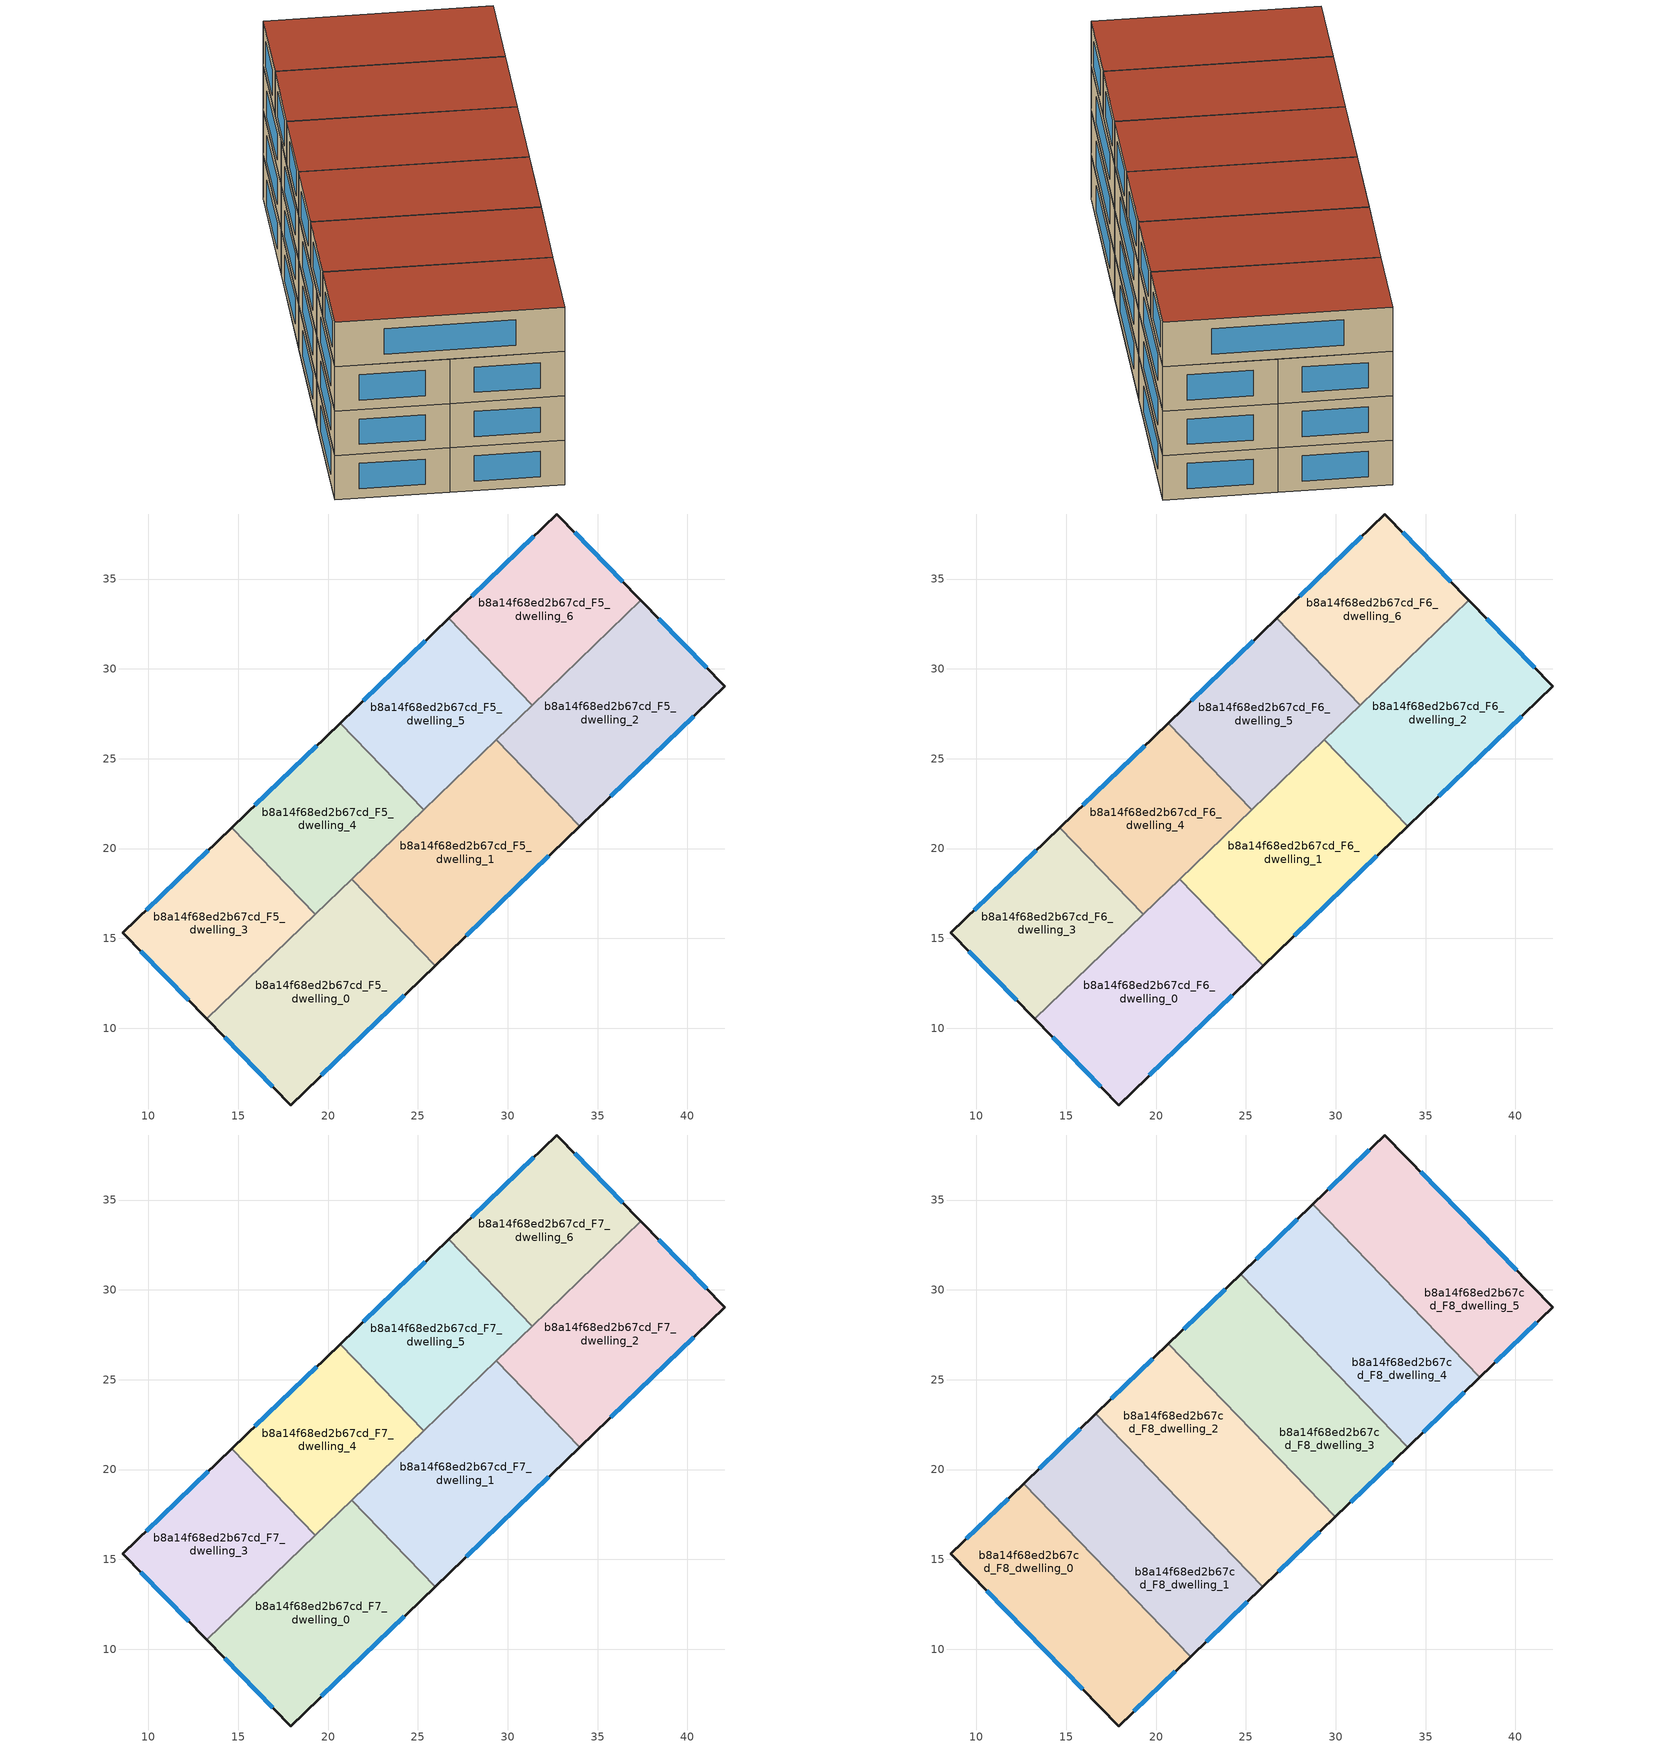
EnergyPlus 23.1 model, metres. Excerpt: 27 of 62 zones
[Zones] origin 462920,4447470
b8a14f68ed2b67cd_F5_dwelling_0
 floor to b8a14f68ed2b67cd_F4_dwelling_0 (EU_floor_Construction): 21.31,18.3 25.96,13.49 17.91,5.73 13.25,10.52 z15
 wall outside (EU_wall_Construction): 13.25,10.52 17.91,5.73 25.96,13.49 z15:18
 wall to b8a14f68ed2b67cd_F5_dwelling_1 (EU_wall_Construction): 25.96,13.49 21.31,18.3 z15:18
 wall to b8a14f68ed2b67cd_F5_dwelling_3 (EU_wall_Construction): 19.28,16.34 13.25,10.52 z15:18
 wall to b8a14f68ed2b67cd_F5_dwelling_4 (EU_wall_Construction): 21.31,18.3 19.28,16.34 z15:18
 window (EU_Window_Construction): 19.64,7.39 24.23,11.83 / 14.25,9.5 16.91,6.76 z15.64:17.36
b8a14f68ed2b67cd_F5_dwelling_1
 floor to b8a14f68ed2b67cd_F4_dwelling_1 (EU_floor_Construction): 29.36,26.07 34.01,21.26 25.96,13.49 21.31,18.3 z15
 wall outside (EU_wall_Construction): 25.96,13.49 34.01,21.26 z15:18
 wall to b8a14f68ed2b67cd_F5_dwelling_2 (EU_wall_Construction): 34.01,21.26 29.36,26.07 z15:18
 wall to b8a14f68ed2b67cd_F5_dwelling_5 (EU_wall_Construction): 29.36,26.07 25.32,22.17 z15:18
 wall to b8a14f68ed2b67cd_F5_dwelling_4 (EU_wall_Construction): 25.32,22.17 21.31,18.3 z15:18
 window (EU_Window_Construction): 27.68,15.15 32.29,19.59 z15.64:17.36
b8a14f68ed2b67cd_F5_dwelling_2
 floor to b8a14f68ed2b67cd_F4_dwelling_2 (EU_floor_Construction): 37.4,33.83 42.07,29.03 34.01,21.26 29.36,26.07 z15
 wall outside (EU_wall_Construction): 34.01,21.26 42.07,29.03 37.4,33.83 z15:18
 wall to b8a14f68ed2b67cd_F5_dwelling_6 (EU_wall_Construction): 37.4,33.83 31.35,27.99 z15:18
 wall to b8a14f68ed2b67cd_F5_dwelling_5 (EU_wall_Construction): 31.35,27.99 29.36,26.07 z15:18
 window (EU_Window_Construction): 41.07,30.06 38.4,32.8 / 35.74,22.92 40.34,27.37 z15.64:17.36
b8a14f68ed2b67cd_F5_dwelling_3
 floor to b8a14f68ed2b67cd_F4_dwelling_3 (EU_floor_Construction): 14.63,21.16 19.28,16.34 13.25,10.52 8.59,15.32 z15
 wall outside (EU_wall_Construction): 14.63,21.16 8.59,15.32 13.25,10.52 z15:18
 wall to b8a14f68ed2b67cd_F5_dwelling_4 (EU_wall_Construction): 19.28,16.34 14.63,21.16 z15:18
 window (EU_Window_Construction): 9.58,14.29 12.25,11.55 / 13.34,19.91 9.88,16.57 z15.64:17.36
b8a14f68ed2b67cd_F5_dwelling_4
 floor to b8a14f68ed2b67cd_F4_dwelling_4 (EU_floor_Construction): 20.67,26.98 25.32,22.17 19.28,16.34 14.63,21.16 z15
 wall outside (EU_wall_Construction): 20.67,26.98 14.63,21.16 z15:18
 wall to b8a14f68ed2b67cd_F5_dwelling_5 (EU_wall_Construction): 25.32,22.17 20.67,26.98 z15:18
 window (EU_Window_Construction): 19.38,25.73 15.93,22.4 z15.64:17.36
b8a14f68ed2b67cd_F5_dwelling_5
 floor to b8a14f68ed2b67cd_F4_dwelling_5 (EU_floor_Construction): 26.71,32.81 31.35,27.99 25.32,22.17 20.67,26.98 z15
 wall outside (EU_wall_Construction): 26.71,32.81 20.67,26.98 z15:18
 wall to b8a14f68ed2b67cd_F5_dwelling_6 (EU_wall_Construction): 31.35,27.99 26.71,32.81 z15:18
 window (EU_Window_Construction): 25.41,31.56 21.96,28.23 z15.64:17.36
b8a14f68ed2b67cd_F5_dwelling_6
 floor to b8a14f68ed2b67cd_F4_dwelling_6 (EU_floor_Construction): 32.73,38.62 37.4,33.83 31.35,27.99 26.71,32.81 z15
 wall outside (EU_wall_Construction): 37.4,33.83 32.73,38.62 26.71,32.81 z15:18
 window (EU_Window_Construction): 36.4,34.85 33.73,37.59 / 31.44,37.38 28,34.05 z15.64:17.36
b8a14f68ed2b67cd_F6_dwelling_0
 floor to b8a14f68ed2b67cd_F5_dwelling_0 (EU_floor_Construction): 21.31,18.3 25.96,13.49 17.91,5.73 13.25,10.52 z18
 wall outside (EU_wall_Construction): 13.25,10.52 17.91,5.73 25.96,13.49 z18:21
 wall to b8a14f68ed2b67cd_F6_dwelling_1 (EU_wall_Construction): 25.96,13.49 21.31,18.3 z18:21
 wall to b8a14f68ed2b67cd_F6_dwelling_3 (EU_wall_Construction): 19.28,16.34 13.25,10.52 z18:21
 wall to b8a14f68ed2b67cd_F6_dwelling_4 (EU_wall_Construction): 21.31,18.3 19.28,16.34 z18:21
 window (EU_Window_Construction): 19.64,7.39 24.23,11.83 / 14.25,9.5 16.91,6.76 z18.64:20.36
b8a14f68ed2b67cd_F6_dwelling_1
 floor to b8a14f68ed2b67cd_F5_dwelling_1 (EU_floor_Construction): 29.36,26.07 34.01,21.26 25.96,13.49 21.31,18.3 z18
 wall outside (EU_wall_Construction): 25.96,13.49 34.01,21.26 z18:21
 wall to b8a14f68ed2b67cd_F6_dwelling_2 (EU_wall_Construction): 34.01,21.26 29.36,26.07 z18:21
 wall to b8a14f68ed2b67cd_F6_dwelling_5 (EU_wall_Construction): 29.36,26.07 25.32,22.17 z18:21
 wall to b8a14f68ed2b67cd_F6_dwelling_4 (EU_wall_Construction): 25.32,22.17 21.31,18.3 z18:21
 window (EU_Window_Construction): 27.68,15.15 32.29,19.59 z18.64:20.36
b8a14f68ed2b67cd_F6_dwelling_2
 floor to b8a14f68ed2b67cd_F5_dwelling_2 (EU_floor_Construction): 37.4,33.83 42.07,29.03 34.01,21.26 29.36,26.07 z18
 wall outside (EU_wall_Construction): 34.01,21.26 42.07,29.03 37.4,33.83 z18:21
 wall to b8a14f68ed2b67cd_F6_dwelling_6 (EU_wall_Construction): 37.4,33.83 31.35,27.99 z18:21
 wall to b8a14f68ed2b67cd_F6_dwelling_5 (EU_wall_Construction): 31.35,27.99 29.36,26.07 z18:21
 window (EU_Window_Construction): 41.07,30.06 38.4,32.8 / 35.74,22.92 40.34,27.37 z18.64:20.36
b8a14f68ed2b67cd_F6_dwelling_3
 floor to b8a14f68ed2b67cd_F5_dwelling_3 (EU_floor_Construction): 14.63,21.16 19.28,16.34 13.25,10.52 8.59,15.32 z18
 wall outside (EU_wall_Construction): 14.63,21.16 8.59,15.32 13.25,10.52 z18:21
 wall to b8a14f68ed2b67cd_F6_dwelling_4 (EU_wall_Construction): 19.28,16.34 14.63,21.16 z18:21
 window (EU_Window_Construction): 9.58,14.29 12.25,11.55 / 13.34,19.91 9.88,16.57 z18.64:20.36
b8a14f68ed2b67cd_F6_dwelling_4
 floor to b8a14f68ed2b67cd_F5_dwelling_4 (EU_floor_Construction): 20.67,26.98 25.32,22.17 19.28,16.34 14.63,21.16 z18
 wall outside (EU_wall_Construction): 20.67,26.98 14.63,21.16 z18:21
 wall to b8a14f68ed2b67cd_F6_dwelling_5 (EU_wall_Construction): 25.32,22.17 20.67,26.98 z18:21
 window (EU_Window_Construction): 19.38,25.73 15.93,22.4 z18.64:20.36
b8a14f68ed2b67cd_F6_dwelling_5
 floor to b8a14f68ed2b67cd_F5_dwelling_5 (EU_floor_Construction): 26.71,32.81 31.35,27.99 25.32,22.17 20.67,26.98 z18
 wall outside (EU_wall_Construction): 26.71,32.81 20.67,26.98 z18:21
 wall to b8a14f68ed2b67cd_F6_dwelling_6 (EU_wall_Construction): 31.35,27.99 26.71,32.81 z18:21
 window (EU_Window_Construction): 25.41,31.56 21.96,28.23 z18.64:20.36
b8a14f68ed2b67cd_F6_dwelling_6
 floor to b8a14f68ed2b67cd_F5_dwelling_6 (EU_floor_Construction): 32.73,38.62 37.4,33.83 31.35,27.99 26.71,32.81 z18
 wall outside (EU_wall_Construction): 37.4,33.83 32.73,38.62 26.71,32.81 z18:21
 window (EU_Window_Construction): 36.4,34.85 33.73,37.59 / 31.44,37.38 28,34.05 z18.64:20.36
b8a14f68ed2b67cd_F7_dwelling_0
 floor to b8a14f68ed2b67cd_F6_dwelling_0 (EU_floor_Construction): 21.31,18.3 25.96,13.49 17.91,5.73 13.25,10.52 z21
 wall outside (EU_wall_Construction): 13.25,10.52 17.91,5.73 25.96,13.49 z21:24
 wall to b8a14f68ed2b67cd_F7_dwelling_1 (EU_wall_Construction): 25.96,13.49 21.31,18.3 z21:24
 wall to b8a14f68ed2b67cd_F7_dwelling_3 (EU_wall_Construction): 19.28,16.34 13.25,10.52 z21:24
 wall to b8a14f68ed2b67cd_F7_dwelling_4 (EU_wall_Construction): 21.31,18.3 19.28,16.34 z21:24
 window (EU_Window_Construction): 19.64,7.39 24.23,11.83 / 14.25,9.5 16.91,6.76 z21.64:23.36
b8a14f68ed2b67cd_F7_dwelling_1
 floor to b8a14f68ed2b67cd_F6_dwelling_1 (EU_floor_Construction): 29.36,26.07 34.01,21.26 25.96,13.49 21.31,18.3 z21
 wall outside (EU_wall_Construction): 25.96,13.49 34.01,21.26 z21:24
 wall to b8a14f68ed2b67cd_F7_dwelling_2 (EU_wall_Construction): 34.01,21.26 29.36,26.07 z21:24
 wall to b8a14f68ed2b67cd_F7_dwelling_5 (EU_wall_Construction): 29.36,26.07 25.32,22.17 z21:24
 wall to b8a14f68ed2b67cd_F7_dwelling_4 (EU_wall_Construction): 25.32,22.17 21.31,18.3 z21:24
 window (EU_Window_Construction): 27.68,15.15 32.29,19.59 z21.64:23.36
b8a14f68ed2b67cd_F7_dwelling_2
 floor to b8a14f68ed2b67cd_F6_dwelling_2 (EU_floor_Construction): 37.4,33.83 42.07,29.03 34.01,21.26 29.36,26.07 z21
 wall outside (EU_wall_Construction): 34.01,21.26 42.07,29.03 37.4,33.83 z21:24
 wall to b8a14f68ed2b67cd_F7_dwelling_6 (EU_wall_Construction): 37.4,33.83 31.35,27.99 z21:24
 wall to b8a14f68ed2b67cd_F7_dwelling_5 (EU_wall_Construction): 31.35,27.99 29.36,26.07 z21:24
 window (EU_Window_Construction): 41.07,30.06 38.4,32.8 / 35.74,22.92 40.34,27.37 z21.64:23.36
b8a14f68ed2b67cd_F7_dwelling_3
 floor to b8a14f68ed2b67cd_F6_dwelling_3 (EU_floor_Construction): 14.63,21.16 19.28,16.34 13.25,10.52 8.59,15.32 z21
 wall outside (EU_wall_Construction): 14.63,21.16 8.59,15.32 13.25,10.52 z21:24
 wall to b8a14f68ed2b67cd_F7_dwelling_4 (EU_wall_Construction): 19.28,16.34 14.63,21.16 z21:24
 window (EU_Window_Construction): 9.58,14.29 12.25,11.55 / 13.34,19.91 9.88,16.57 z21.64:23.36
b8a14f68ed2b67cd_F7_dwelling_4
 floor to b8a14f68ed2b67cd_F6_dwelling_4 (EU_floor_Construction): 20.67,26.98 25.32,22.17 19.28,16.34 14.63,21.16 z21
 wall outside (EU_wall_Construction): 20.67,26.98 14.63,21.16 z21:24
 wall to b8a14f68ed2b67cd_F7_dwelling_5 (EU_wall_Construction): 25.32,22.17 20.67,26.98 z21:24
 window (EU_Window_Construction): 19.38,25.73 15.93,22.4 z21.64:23.36
b8a14f68ed2b67cd_F7_dwelling_5
 floor to b8a14f68ed2b67cd_F6_dwelling_5 (EU_floor_Construction): 26.71,32.81 31.35,27.99 25.32,22.17 20.67,26.98 z21
 wall outside (EU_wall_Construction): 26.71,32.81 20.67,26.98 z21:24
 wall to b8a14f68ed2b67cd_F7_dwelling_6 (EU_wall_Construction): 31.35,27.99 26.71,32.81 z21:24
 window (EU_Window_Construction): 25.41,31.56 21.96,28.23 z21.64:23.36
b8a14f68ed2b67cd_F7_dwelling_6
 floor to b8a14f68ed2b67cd_F6_dwelling_6 (EU_floor_Construction): 32.73,38.62 37.4,33.83 31.35,27.99 26.71,32.81 z21
 wall outside (EU_wall_Construction): 37.4,33.83 32.73,38.62 26.71,32.81 z21:24
 window (EU_Window_Construction): 36.4,34.85 33.73,37.59 / 31.44,37.38 28,34.05 z21.64:23.36
b8a14f68ed2b67cd_F8_dwelling_0
 floor to b8a14f68ed2b67cd_F7_dwelling_3 (EU_floor_Construction): 12.63,19.22 17.28,14.41 13.25,10.52 8.59,15.32 z24
 floor to b8a14f68ed2b67cd_F7_dwelling_0 (EU_floor_Construction): 17.28,14.41 21.92,9.6 17.91,5.73 13.25,10.52 z24
 wall outside (EU_wall_Construction): 12.63,19.22 8.59,15.32 17.91,5.73 21.92,9.59 z24:27
 wall to b8a14f68ed2b67cd_F8_dwelling_1 (EU_wall_Construction): 21.92,9.59 12.63,19.22 z24:27
 window (EU_Window_Construction): 18.77,6.56 21.06,8.77 / 10.58,13.27 15.91,7.78 / 11.76,18.39 9.45,16.16 z24.64:26.36
 roof outside (EU_roof_Construction): 21.92,9.59 12.63,19.22 8.59,15.32 17.91,5.73 z27
b8a14f68ed2b67cd_F8_dwelling_1
 floor to b8a14f68ed2b67cd_F7_dwelling_0 (EU_floor_Construction): 21.3,18.29 25.95,13.48 21.92,9.6 17.28,14.41 z24
 floor to b8a14f68ed2b67cd_F7_dwelling_3 (EU_floor_Construction): 14.63,21.15 19.28,16.34 17.28,14.41 12.63,19.22 z24
 floor to b8a14f68ed2b67cd_F7_dwelling_4 (EU_floor_Construction): 16.66,23.11 21.3,18.29 19.28,16.34 14.63,21.15 z24
 wall outside (EU_wall_Construction): 21.92,9.59 25.95,13.48 / 16.66,23.11 12.63,19.22 z24:27
 wall to b8a14f68ed2b67cd_F8_dwelling_2 (EU_wall_Construction): 25.95,13.48 16.66,23.11 z24:27
 window (EU_Window_Construction): 22.78,10.43 25.08,12.65 / 15.79,22.28 13.49,20.05 z24.64:26.36
 roof outside (EU_roof_Construction): 25.95,13.48 16.66,23.11 12.63,19.22 21.92,9.59 z27
b8a14f68ed2b67cd_F8_dwelling_2
 floor to b8a14f68ed2b67cd_F7_dwelling_4 (EU_floor_Construction): 20.67,26.98 25.32,22.17 21.3,18.29 16.66,23.11 z24
 floor to b8a14f68ed2b67cd_F7_dwelling_0 (EU_floor_Construction): 21.31,18.3 25.96,13.49 25.95,13.48 21.3,18.29 z24
 floor to b8a14f68ed2b67cd_F7_dwelling_5 (EU_floor_Construction): 20.68,26.99 25.33,22.18 25.32,22.17 20.67,26.98 z24
 floor to b8a14f68ed2b67cd_F7_dwelling_1 (EU_floor_Construction): 25.33,22.18 29.97,17.36 25.96,13.49 21.31,18.3 z24
 wall outside (EU_wall_Construction): 25.95,13.48 29.97,17.36 / 20.68,26.99 16.66,23.11 z24:27
 wall to b8a14f68ed2b67cd_F8_dwelling_3 (EU_wall_Construction): 29.97,17.36 20.68,26.99 z24:27
 window (EU_Window_Construction): 26.81,14.31 29.11,16.53 / 19.82,26.16 17.52,23.94 z24.64:26.36
 roof outside (EU_roof_Construction): 29.97,17.36 20.68,26.99 16.66,23.11 25.95,13.48 z27
b8a14f68ed2b67cd_F8_dwelling_3
 floor to b8a14f68ed2b67cd_F7_dwelling_1 (EU_floor_Construction): 29.35,26.06 34,21.25 29.97,17.36 25.33,22.18 z24
 floor to b8a14f68ed2b67cd_F7_dwelling_5 (EU_floor_Construction): 24.71,30.88 29.35,26.06 25.33,22.18 20.68,26.99 z24
 wall outside (EU_wall_Construction): 29.97,17.36 34,21.25 / 24.71,30.88 20.68,26.99 z24:27
 wall to b8a14f68ed2b67cd_F8_dwelling_4 (EU_wall_Construction): 34,21.25 24.71,30.88 z24:27
 window (EU_Window_Construction): 30.83,18.19 33.14,20.41 / 23.84,30.04 21.54,27.82 z24.64:26.36
 roof outside (EU_roof_Construction): 34,21.25 24.71,30.88 20.68,26.99 29.97,17.36 z27
b8a14f68ed2b67cd_F8_dwelling_4
 floor to b8a14f68ed2b67cd_F7_dwelling_6 (EU_floor_Construction): 28.73,34.76 33.38,29.94 31.35,27.99 26.71,32.81 z24
 floor to b8a14f68ed2b67cd_F7_dwelling_1 (EU_floor_Construction): 29.36,26.07 34.01,21.26 34,21.25 29.35,26.06 z24
 floor to b8a14f68ed2b67cd_F7_dwelling_2 (EU_floor_Construction): 33.38,29.94 38.02,25.13 34.01,21.26 29.36,26.07 z24
 floor to b8a14f68ed2b67cd_F7_dwelling_5 (EU_floor_Construction): 26.71,32.81 31.35,27.99 29.35,26.06 24.71,30.88 z24
 wall outside (EU_wall_Construction): 34,21.25 38.02,25.13 / 28.73,34.76 24.71,30.88 z24:27
 wall to b8a14f68ed2b67cd_F8_dwelling_5 (EU_wall_Construction): 38.02,25.13 28.73,34.76 z24:27
 window (EU_Window_Construction): 34.86,22.08 37.16,24.3 / 27.87,33.93 25.57,31.71 z24.64:26.36
 roof outside (EU_roof_Construction): 38.02,25.13 28.73,34.76 24.71,30.88 34,21.25 z27
b8a14f68ed2b67cd_F8_dwelling_5
 floor to b8a14f68ed2b67cd_F7_dwelling_2 (EU_floor_Construction): 37.4,33.83 42.07,29.03 38.02,25.13 33.38,29.94 z24
 floor to b8a14f68ed2b67cd_F7_dwelling_6 (EU_floor_Construction): 32.73,38.62 37.4,33.83 33.38,29.94 28.73,34.76 z24
 wall outside (EU_wall_Construction): 38.02,25.13 42.07,29.03 32.73,38.62 28.73,34.76 z24:27
 window (EU_Window_Construction): 31.88,37.79 29.59,35.59 / 40.07,31.09 34.73,36.57 / 38.89,25.96 41.2,28.2 z24.64:26.36
 roof outside (EU_roof_Construction): 42.07,29.03 32.73,38.62 28.73,34.76 38.02,25.13 z27
[Building]
EU S2 Campaign: North Axis=0; Terrain=City; Solar Distribution=FullExterior
[Site:Location]
Yerevan-Zvartnots.Intl.AP: Latitude=40.15; Longitude=44.383; Time Zone=4; Elevation=854
[SizingPeriod:WeatherFileDays]
AnnualSizingPeriod: Begin Month=1; Begin Day of Month=1; End Month=12; End Day of Month=31; Day of Week for Start Day=Monday; Use Weather File Daylight Saving Period=No; Use Weather File Rain and Snow Indicators=No
[MATERIAL]
EU_InternalMass_Material: Roughness=MediumRough; Thickness=0.1; Conductivity=1; Density=1800; Specific Heat=900; Thermal Absorptance=0.9; Solar Absorptance=0.7; Visible Absorptance=0.7
[MATERIAL:NOMASS] Roughness=MediumRough; Thermal Absorptance=0.9; Solar Absorptance=0.7; Visible Absorptance=0.7
Name | Thermal Resistance
EU_wall_NoMass | 1.05043
EU_roof_NoMass | 1.45357
EU_floor_NoMass | 0.478065
[WINDOWMATERIAL:SIMPLEGLAZINGSYSTEM]
EU_Window_SimpleGlazing: UFactor=2.5566; Solar Heat Gain Coefficient=0.75; Visible Transmittance=0.75
[CONSTRUCTION]
EU_wall_Construction: EU_wall_NoMass
EU_roof_Construction: EU_roof_NoMass
EU_floor_Construction: EU_floor_NoMass
EU_Window_Construction: EU_Window_SimpleGlazing
EU_InternalMass_Construction: EU_InternalMass_Material
[ZONE] Type=1; Multiplier=1; Ceiling Height=autocalculate; Floor Area=autocalculate; Part of Total Floor Area=Yes
Name | Volume
b8a14f68ed2b67cd_F5_dwelling_0; b8a14f68ed2b67cd_F6_dwelling_0; b8a14f68ed2b67cd_F7_dwelling_0 | 224.536
b8a14f68ed2b67cd_F8_dwelling_0; b8a14f68ed2b67cd_F5_dwelling_2; b8a14f68ed2b67cd_F6_dwelling_2; b8a14f68ed2b67cd_F7_dwelling_2 | 224.554
b8a14f68ed2b67cd_F5_dwelling_1; b8a14f68ed2b67cd_F6_dwelling_1; b8a14f68ed2b67cd_F7_dwelling_1 | 224.544
b8a14f68ed2b67cd_F8_dwelling_1 | 224.526
b8a14f68ed2b67cd_F8_dwelling_2 | 224.558
b8a14f68ed2b67cd_F5_dwelling_3; b8a14f68ed2b67cd_F6_dwelling_3; b8a14f68ed2b67cd_F7_dwelling_3 | 168.417
b8a14f68ed2b67cd_F8_dwelling_3 | 224.533
b8a14f68ed2b67cd_F5_dwelling_4; b8a14f68ed2b67cd_F6_dwelling_4; b8a14f68ed2b67cd_F7_dwelling_4 | 168.423
b8a14f68ed2b67cd_F8_dwelling_4 | 224.565
b8a14f68ed2b67cd_F5_dwelling_5; b8a14f68ed2b67cd_F6_dwelling_5; b8a14f68ed2b67cd_F7_dwelling_5 | 168.41
b8a14f68ed2b67cd_F8_dwelling_5 | 224.543
b8a14f68ed2b67cd_F5_dwelling_6; b8a14f68ed2b67cd_F6_dwelling_6; b8a14f68ed2b67cd_F7_dwelling_6 | 168.416
[INTERNALMASS] Construction=EU_InternalMass_Construction
Name | Zone or ZoneList | Surface Area
b8a14f68ed2b67cd_F5_dwelling_0_EU_InternalMass | b8a14f68ed2b67cd_F5_dwelling_0 | 74.8452
b8a14f68ed2b67cd_F5_dwelling_1_EU_InternalMass | b8a14f68ed2b67cd_F5_dwelling_1 | 74.8479
b8a14f68ed2b67cd_F5_dwelling_2_EU_InternalMass | b8a14f68ed2b67cd_F5_dwelling_2 | 74.8512
b8a14f68ed2b67cd_F5_dwelling_3_EU_InternalMass | b8a14f68ed2b67cd_F5_dwelling_3 | 56.1392
b8a14f68ed2b67cd_F5_dwelling_4_EU_InternalMass | b8a14f68ed2b67cd_F5_dwelling_4 | 56.1411
b8a14f68ed2b67cd_F5_dwelling_5_EU_InternalMass | b8a14f68ed2b67cd_F5_dwelling_5 | 56.1364
b8a14f68ed2b67cd_F5_dwelling_6_EU_InternalMass | b8a14f68ed2b67cd_F5_dwelling_6 | 56.139
b8a14f68ed2b67cd_F6_dwelling_0_EU_InternalMass | b8a14f68ed2b67cd_F6_dwelling_0 | 74.8452
b8a14f68ed2b67cd_F6_dwelling_1_EU_InternalMass | b8a14f68ed2b67cd_F6_dwelling_1 | 74.8479
b8a14f68ed2b67cd_F6_dwelling_2_EU_InternalMass | b8a14f68ed2b67cd_F6_dwelling_2 | 74.8512
b8a14f68ed2b67cd_F6_dwelling_3_EU_InternalMass | b8a14f68ed2b67cd_F6_dwelling_3 | 56.1392
b8a14f68ed2b67cd_F6_dwelling_4_EU_InternalMass | b8a14f68ed2b67cd_F6_dwelling_4 | 56.1411
b8a14f68ed2b67cd_F6_dwelling_5_EU_InternalMass | b8a14f68ed2b67cd_F6_dwelling_5 | 56.1364
b8a14f68ed2b67cd_F6_dwelling_6_EU_InternalMass | b8a14f68ed2b67cd_F6_dwelling_6 | 56.139
b8a14f68ed2b67cd_F7_dwelling_0_EU_InternalMass | b8a14f68ed2b67cd_F7_dwelling_0 | 74.8452
b8a14f68ed2b67cd_F7_dwelling_1_EU_InternalMass | b8a14f68ed2b67cd_F7_dwelling_1 | 74.8479
b8a14f68ed2b67cd_F7_dwelling_2_EU_InternalMass | b8a14f68ed2b67cd_F7_dwelling_2 | 74.8512
b8a14f68ed2b67cd_F7_dwelling_3_EU_InternalMass | b8a14f68ed2b67cd_F7_dwelling_3 | 56.1392
b8a14f68ed2b67cd_F7_dwelling_4_EU_InternalMass | b8a14f68ed2b67cd_F7_dwelling_4 | 56.1411
b8a14f68ed2b67cd_F7_dwelling_5_EU_InternalMass | b8a14f68ed2b67cd_F7_dwelling_5 | 56.1364
b8a14f68ed2b67cd_F7_dwelling_6_EU_InternalMass | b8a14f68ed2b67cd_F7_dwelling_6 | 56.139
b8a14f68ed2b67cd_F8_dwelling_0_EU_InternalMass | b8a14f68ed2b67cd_F8_dwelling_0 | 74.8515
b8a14f68ed2b67cd_F8_dwelling_1_EU_InternalMass | b8a14f68ed2b67cd_F8_dwelling_1 | 74.8418
b8a14f68ed2b67cd_F8_dwelling_2_EU_InternalMass | b8a14f68ed2b67cd_F8_dwelling_2 | 74.8526
b8a14f68ed2b67cd_F8_dwelling_3_EU_InternalMass | b8a14f68ed2b67cd_F8_dwelling_3 | 74.8445
b8a14f68ed2b67cd_F8_dwelling_4_EU_InternalMass | b8a14f68ed2b67cd_F8_dwelling_4 | 74.855
b8a14f68ed2b67cd_F8_dwelling_5_EU_InternalMass | b8a14f68ed2b67cd_F8_dwelling_5 | 74.8477
[OTHEREQUIPMENT] Fuel Type=Electricity; Design Level Calculation Method=Watts/Area; Power per Zone Floor Area=1; Fraction Latent=0; Fraction Radiant=0; Fraction Lost=0; Carbon Dioxide Generation Rate=0; EndUse Subcategory=EU_Step8_InternalGains
Name | Zone or ZoneList or Space or SpaceList | Schedule
EU_Step8_InternalGain_b8a14f68ed2b67cd_F5_dwelling_0_f000 | b8a14f68ed2b67cd_F5_dwelling_0 | EU_Step8_GainSchedule_b8a14f68ed2b67cd_F5_dwelling_0_f000
EU_Step8_InternalGain_b8a14f68ed2b67cd_F5_dwelling_1_f000 | b8a14f68ed2b67cd_F5_dwelling_1 | EU_Step8_GainSchedule_b8a14f68ed2b67cd_F5_dwelling_1_f000
EU_Step8_InternalGain_b8a14f68ed2b67cd_F5_dwelling_2_f000 | b8a14f68ed2b67cd_F5_dwelling_2 | EU_Step8_GainSchedule_b8a14f68ed2b67cd_F5_dwelling_2_f000
EU_Step8_InternalGain_b8a14f68ed2b67cd_F5_dwelling_3_f000 | b8a14f68ed2b67cd_F5_dwelling_3 | EU_Step8_GainSchedule_b8a14f68ed2b67cd_F5_dwelling_3_f000
EU_Step8_InternalGain_b8a14f68ed2b67cd_F5_dwelling_4_f000 | b8a14f68ed2b67cd_F5_dwelling_4 | EU_Step8_GainSchedule_b8a14f68ed2b67cd_F5_dwelling_4_f000
EU_Step8_InternalGain_b8a14f68ed2b67cd_F5_dwelling_5_f000 | b8a14f68ed2b67cd_F5_dwelling_5 | EU_Step8_GainSchedule_b8a14f68ed2b67cd_F5_dwelling_5_f000
EU_Step8_InternalGain_b8a14f68ed2b67cd_F5_dwelling_6_f000 | b8a14f68ed2b67cd_F5_dwelling_6 | EU_Step8_GainSchedule_b8a14f68ed2b67cd_F5_dwelling_6_f000
EU_Step8_InternalGain_b8a14f68ed2b67cd_F6_dwelling_0_f000 | b8a14f68ed2b67cd_F6_dwelling_0 | EU_Step8_GainSchedule_b8a14f68ed2b67cd_F6_dwelling_0_f000
EU_Step8_InternalGain_b8a14f68ed2b67cd_F6_dwelling_1_f000 | b8a14f68ed2b67cd_F6_dwelling_1 | EU_Step8_GainSchedule_b8a14f68ed2b67cd_F6_dwelling_1_f000
EU_Step8_InternalGain_b8a14f68ed2b67cd_F6_dwelling_2_f000 | b8a14f68ed2b67cd_F6_dwelling_2 | EU_Step8_GainSchedule_b8a14f68ed2b67cd_F6_dwelling_2_f000
EU_Step8_InternalGain_b8a14f68ed2b67cd_F6_dwelling_3_f000 | b8a14f68ed2b67cd_F6_dwelling_3 | EU_Step8_GainSchedule_b8a14f68ed2b67cd_F6_dwelling_3_f000
EU_Step8_InternalGain_b8a14f68ed2b67cd_F6_dwelling_4_f000 | b8a14f68ed2b67cd_F6_dwelling_4 | EU_Step8_GainSchedule_b8a14f68ed2b67cd_F6_dwelling_4_f000
EU_Step8_InternalGain_b8a14f68ed2b67cd_F6_dwelling_5_f000 | b8a14f68ed2b67cd_F6_dwelling_5 | EU_Step8_GainSchedule_b8a14f68ed2b67cd_F6_dwelling_5_f000
EU_Step8_InternalGain_b8a14f68ed2b67cd_F6_dwelling_6_f000 | b8a14f68ed2b67cd_F6_dwelling_6 | EU_Step8_GainSchedule_b8a14f68ed2b67cd_F6_dwelling_6_f000
EU_Step8_InternalGain_b8a14f68ed2b67cd_F7_dwelling_0_f000 | b8a14f68ed2b67cd_F7_dwelling_0 | EU_Step8_GainSchedule_b8a14f68ed2b67cd_F7_dwelling_0_f000
EU_Step8_InternalGain_b8a14f68ed2b67cd_F7_dwelling_1_f000 | b8a14f68ed2b67cd_F7_dwelling_1 | EU_Step8_GainSchedule_b8a14f68ed2b67cd_F7_dwelling_1_f000
EU_Step8_InternalGain_b8a14f68ed2b67cd_F7_dwelling_2_f000 | b8a14f68ed2b67cd_F7_dwelling_2 | EU_Step8_GainSchedule_b8a14f68ed2b67cd_F7_dwelling_2_f000
EU_Step8_InternalGain_b8a14f68ed2b67cd_F7_dwelling_3_f000 | b8a14f68ed2b67cd_F7_dwelling_3 | EU_Step8_GainSchedule_b8a14f68ed2b67cd_F7_dwelling_3_f000
EU_Step8_InternalGain_b8a14f68ed2b67cd_F7_dwelling_4_f000 | b8a14f68ed2b67cd_F7_dwelling_4 | EU_Step8_GainSchedule_b8a14f68ed2b67cd_F7_dwelling_4_f000
EU_Step8_InternalGain_b8a14f68ed2b67cd_F7_dwelling_5_f000 | b8a14f68ed2b67cd_F7_dwelling_5 | EU_Step8_GainSchedule_b8a14f68ed2b67cd_F7_dwelling_5_f000
EU_Step8_InternalGain_b8a14f68ed2b67cd_F7_dwelling_6_f000 | b8a14f68ed2b67cd_F7_dwelling_6 | EU_Step8_GainSchedule_b8a14f68ed2b67cd_F7_dwelling_6_f000
EU_Step8_InternalGain_b8a14f68ed2b67cd_F8_dwelling_0_f000 | b8a14f68ed2b67cd_F8_dwelling_0 | EU_Step8_GainSchedule_b8a14f68ed2b67cd_F8_dwelling_0_f000
EU_Step8_InternalGain_b8a14f68ed2b67cd_F8_dwelling_1_f000 | b8a14f68ed2b67cd_F8_dwelling_1 | EU_Step8_GainSchedule_b8a14f68ed2b67cd_F8_dwelling_1_f000
EU_Step8_InternalGain_b8a14f68ed2b67cd_F8_dwelling_2_f000 | b8a14f68ed2b67cd_F8_dwelling_2 | EU_Step8_GainSchedule_b8a14f68ed2b67cd_F8_dwelling_2_f000
EU_Step8_InternalGain_b8a14f68ed2b67cd_F8_dwelling_3_f000 | b8a14f68ed2b67cd_F8_dwelling_3 | EU_Step8_GainSchedule_b8a14f68ed2b67cd_F8_dwelling_3_f000
EU_Step8_InternalGain_b8a14f68ed2b67cd_F8_dwelling_4_f000 | b8a14f68ed2b67cd_F8_dwelling_4 | EU_Step8_GainSchedule_b8a14f68ed2b67cd_F8_dwelling_4_f000
EU_Step8_InternalGain_b8a14f68ed2b67cd_F8_dwelling_5_f000 | b8a14f68ed2b67cd_F8_dwelling_5 | EU_Step8_GainSchedule_b8a14f68ed2b67cd_F8_dwelling_5_f000
[ZONEVENTILATION:DESIGNFLOWRATE] Schedule=EU_AlwaysOn; Design Flow Rate Calculation Method=AirChanges/Hour; Air Changes per Hour=0.557805; Ventilation Type=Natural; Fan Pressure Rise=0; Fan Total Efficiency=1; Constant Term Coefficient=1; Temperature Term Coefficient=0; Velocity Term Coefficient=0; Velocity Squared Term Coefficient=0; Minimum Indoor Temperature=-100; Maximum Indoor Temperature=100; Delta Temperature=-100; Minimum Outdoor Temperature=-100; Maximum Outdoor Temperature=100; Maximum Wind Speed=40
Name | Zone or ZoneList or Space or SpaceList
EU_ConstantAir_b8a14f68ed2b67cd_F5_dwelling_0 | b8a14f68ed2b67cd_F5_dwelling_0
EU_ConstantAir_b8a14f68ed2b67cd_F5_dwelling_1 | b8a14f68ed2b67cd_F5_dwelling_1
EU_ConstantAir_b8a14f68ed2b67cd_F5_dwelling_2 | b8a14f68ed2b67cd_F5_dwelling_2
EU_ConstantAir_b8a14f68ed2b67cd_F5_dwelling_3 | b8a14f68ed2b67cd_F5_dwelling_3
EU_ConstantAir_b8a14f68ed2b67cd_F5_dwelling_4 | b8a14f68ed2b67cd_F5_dwelling_4
EU_ConstantAir_b8a14f68ed2b67cd_F5_dwelling_5 | b8a14f68ed2b67cd_F5_dwelling_5
EU_ConstantAir_b8a14f68ed2b67cd_F5_dwelling_6 | b8a14f68ed2b67cd_F5_dwelling_6
EU_ConstantAir_b8a14f68ed2b67cd_F6_dwelling_0 | b8a14f68ed2b67cd_F6_dwelling_0
EU_ConstantAir_b8a14f68ed2b67cd_F6_dwelling_1 | b8a14f68ed2b67cd_F6_dwelling_1
EU_ConstantAir_b8a14f68ed2b67cd_F6_dwelling_2 | b8a14f68ed2b67cd_F6_dwelling_2
EU_ConstantAir_b8a14f68ed2b67cd_F6_dwelling_3 | b8a14f68ed2b67cd_F6_dwelling_3
EU_ConstantAir_b8a14f68ed2b67cd_F6_dwelling_4 | b8a14f68ed2b67cd_F6_dwelling_4
EU_ConstantAir_b8a14f68ed2b67cd_F6_dwelling_5 | b8a14f68ed2b67cd_F6_dwelling_5
EU_ConstantAir_b8a14f68ed2b67cd_F6_dwelling_6 | b8a14f68ed2b67cd_F6_dwelling_6
EU_ConstantAir_b8a14f68ed2b67cd_F7_dwelling_0 | b8a14f68ed2b67cd_F7_dwelling_0
EU_ConstantAir_b8a14f68ed2b67cd_F7_dwelling_1 | b8a14f68ed2b67cd_F7_dwelling_1
EU_ConstantAir_b8a14f68ed2b67cd_F7_dwelling_2 | b8a14f68ed2b67cd_F7_dwelling_2
EU_ConstantAir_b8a14f68ed2b67cd_F7_dwelling_3 | b8a14f68ed2b67cd_F7_dwelling_3
EU_ConstantAir_b8a14f68ed2b67cd_F7_dwelling_4 | b8a14f68ed2b67cd_F7_dwelling_4
EU_ConstantAir_b8a14f68ed2b67cd_F7_dwelling_5 | b8a14f68ed2b67cd_F7_dwelling_5
EU_ConstantAir_b8a14f68ed2b67cd_F7_dwelling_6 | b8a14f68ed2b67cd_F7_dwelling_6
EU_ConstantAir_b8a14f68ed2b67cd_F8_dwelling_0 | b8a14f68ed2b67cd_F8_dwelling_0
EU_ConstantAir_b8a14f68ed2b67cd_F8_dwelling_1 | b8a14f68ed2b67cd_F8_dwelling_1
EU_ConstantAir_b8a14f68ed2b67cd_F8_dwelling_2 | b8a14f68ed2b67cd_F8_dwelling_2
EU_ConstantAir_b8a14f68ed2b67cd_F8_dwelling_3 | b8a14f68ed2b67cd_F8_dwelling_3
EU_ConstantAir_b8a14f68ed2b67cd_F8_dwelling_4 | b8a14f68ed2b67cd_F8_dwelling_4
EU_ConstantAir_b8a14f68ed2b67cd_F8_dwelling_5 | b8a14f68ed2b67cd_F8_dwelling_5
[HVACTEMPLATE:THERMOSTAT] Constant Heating Setpoint=20; Constant Cooling Setpoint=50
EU_HeatOnly_b8a14f68ed2b67cd_F0_dwelling_0; EU_HeatOnly_b8a14f68ed2b67cd_F0_dwelling_1; EU_HeatOnly_b8a14f68ed2b67cd_F0_dwelling_2; EU_HeatOnly_b8a14f68ed2b67cd_F0_dwelling_3; EU_HeatOnly_b8a14f68ed2b67cd_F0_dwelling_4; EU_HeatOnly_b8a14f68ed2b67cd_F0_dwelling_5; EU_HeatOnly_b8a14f68ed2b67cd_F0_dwelling_6; EU_HeatOnly_b8a14f68ed2b67cd_F1_dwelling_0; EU_HeatOnly_b8a14f68ed2b67cd_F1_dwelling_1; EU_HeatOnly_b8a14f68ed2b67cd_F1_dwelling_2; EU_HeatOnly_b8a14f68ed2b67cd_F1_dwelling_3; EU_HeatOnly_b8a14f68ed2b67cd_F1_dwelling_4; EU_HeatOnly_b8a14f68ed2b67cd_F1_dwelling_5; EU_HeatOnly_b8a14f68ed2b67cd_F1_dwelling_6; EU_HeatOnly_b8a14f68ed2b67cd_F2_dwelling_0; EU_HeatOnly_b8a14f68ed2b67cd_F2_dwelling_1; EU_HeatOnly_b8a14f68ed2b67cd_F2_dwelling_2; EU_HeatOnly_b8a14f68ed2b67cd_F2_dwelling_3; EU_HeatOnly_b8a14f68ed2b67cd_F2_dwelling_4; EU_HeatOnly_b8a14f68ed2b67cd_F2_dwelling_5; EU_HeatOnly_b8a14f68ed2b67cd_F2_dwelling_6; EU_HeatOnly_b8a14f68ed2b67cd_F3_dwelling_0; EU_HeatOnly_b8a14f68ed2b67cd_F3_dwelling_1; EU_HeatOnly_b8a14f68ed2b67cd_F3_dwelling_2; EU_HeatOnly_b8a14f68ed2b67cd_F3_dwelling_3; EU_HeatOnly_b8a14f68ed2b67cd_F3_dwelling_4; EU_HeatOnly_b8a14f68ed2b67cd_F3_dwelling_5; EU_HeatOnly_b8a14f68ed2b67cd_F3_dwelling_6; EU_HeatOnly_b8a14f68ed2b67cd_F4_dwelling_0; EU_HeatOnly_b8a14f68ed2b67cd_F4_dwelling_1; EU_HeatOnly_b8a14f68ed2b67cd_F4_dwelling_2; EU_HeatOnly_b8a14f68ed2b67cd_F4_dwelling_3; EU_HeatOnly_b8a14f68ed2b67cd_F4_dwelling_4; EU_HeatOnly_b8a14f68ed2b67cd_F4_dwelling_5; EU_HeatOnly_b8a14f68ed2b67cd_F4_dwelling_6; EU_HeatOnly_b8a14f68ed2b67cd_F5_dwelling_0; EU_HeatOnly_b8a14f68ed2b67cd_F5_dwelling_1; EU_HeatOnly_b8a14f68ed2b67cd_F5_dwelling_2; EU_HeatOnly_b8a14f68ed2b67cd_F5_dwelling_3; EU_HeatOnly_b8a14f68ed2b67cd_F5_dwelling_4; EU_HeatOnly_b8a14f68ed2b67cd_F5_dwelling_5; EU_HeatOnly_b8a14f68ed2b67cd_F5_dwelling_6; EU_HeatOnly_b8a14f68ed2b67cd_F6_dwelling_0; EU_HeatOnly_b8a14f68ed2b67cd_F6_dwelling_1; EU_HeatOnly_b8a14f68ed2b67cd_F6_dwelling_2; EU_HeatOnly_b8a14f68ed2b67cd_F6_dwelling_3; EU_HeatOnly_b8a14f68ed2b67cd_F6_dwelling_4; EU_HeatOnly_b8a14f68ed2b67cd_F6_dwelling_5; EU_HeatOnly_b8a14f68ed2b67cd_F6_dwelling_6; EU_HeatOnly_b8a14f68ed2b67cd_F7_dwelling_0; EU_HeatOnly_b8a14f68ed2b67cd_F7_dwelling_1; EU_HeatOnly_b8a14f68ed2b67cd_F7_dwelling_2; EU_HeatOnly_b8a14f68ed2b67cd_F7_dwelling_3; EU_HeatOnly_b8a14f68ed2b67cd_F7_dwelling_4; EU_HeatOnly_b8a14f68ed2b67cd_F7_dwelling_5; EU_HeatOnly_b8a14f68ed2b67cd_F7_dwelling_6; EU_HeatOnly_b8a14f68ed2b67cd_F8_dwelling_0; EU_HeatOnly_b8a14f68ed2b67cd_F8_dwelling_1; EU_HeatOnly_b8a14f68ed2b67cd_F8_dwelling_2; EU_HeatOnly_b8a14f68ed2b67cd_F8_dwelling_3; EU_HeatOnly_b8a14f68ed2b67cd_F8_dwelling_4; EU_HeatOnly_b8a14f68ed2b67cd_F8_dwelling_5
[HVACTEMPLATE:ZONE:IDEALLOADSAIRSYSTEM] System Availability Schedule=EU_AlwaysOn; Maximum Heating Supply Air Temperature=50; Minimum Cooling Supply Air Temperature=13; Maximum Heating Supply Air Humidity Ratio=0.0156; Minimum Cooling Supply Air Humidity Ratio=0.0077; Heating Limit=NoLimit; Cooling Limit=NoLimit; Heating Availability Schedule=EU_AlwaysOn; Cooling Availability Schedule=EU_CoolingOff; Dehumidification Control Type=ConstantSensibleHeatRatio; Cooling Sensible Heat Ratio=0.7; Dehumidification Setpoint=60; Humidification Control Type=None; Humidification Setpoint=30; Outdoor Air Method=None; Outdoor Air Flow Rate per Person=0.00944; Outdoor Air Flow Rate per Zone Floor Area=0; Outdoor Air Flow Rate per Zone=0; Demand Controlled Ventilation Type=None; Outdoor Air Economizer Type=NoEconomizer; Heat Recovery Type=None; Sensible Heat Recovery Effectiveness=0.7; Latent Heat Recovery Effectiveness=0.65
Name | Template Thermostat
b8a14f68ed2b67cd_F5_dwelling_0 | EU_HeatOnly_b8a14f68ed2b67cd_F5_dwelling_0
b8a14f68ed2b67cd_F5_dwelling_1 | EU_HeatOnly_b8a14f68ed2b67cd_F5_dwelling_1
b8a14f68ed2b67cd_F5_dwelling_2 | EU_HeatOnly_b8a14f68ed2b67cd_F5_dwelling_2
b8a14f68ed2b67cd_F5_dwelling_3 | EU_HeatOnly_b8a14f68ed2b67cd_F5_dwelling_3
b8a14f68ed2b67cd_F5_dwelling_4 | EU_HeatOnly_b8a14f68ed2b67cd_F5_dwelling_4
b8a14f68ed2b67cd_F5_dwelling_5 | EU_HeatOnly_b8a14f68ed2b67cd_F5_dwelling_5
b8a14f68ed2b67cd_F5_dwelling_6 | EU_HeatOnly_b8a14f68ed2b67cd_F5_dwelling_6
b8a14f68ed2b67cd_F6_dwelling_0 | EU_HeatOnly_b8a14f68ed2b67cd_F6_dwelling_0
b8a14f68ed2b67cd_F6_dwelling_1 | EU_HeatOnly_b8a14f68ed2b67cd_F6_dwelling_1
b8a14f68ed2b67cd_F6_dwelling_2 | EU_HeatOnly_b8a14f68ed2b67cd_F6_dwelling_2
b8a14f68ed2b67cd_F6_dwelling_3 | EU_HeatOnly_b8a14f68ed2b67cd_F6_dwelling_3
b8a14f68ed2b67cd_F6_dwelling_4 | EU_HeatOnly_b8a14f68ed2b67cd_F6_dwelling_4
b8a14f68ed2b67cd_F6_dwelling_5 | EU_HeatOnly_b8a14f68ed2b67cd_F6_dwelling_5
b8a14f68ed2b67cd_F6_dwelling_6 | EU_HeatOnly_b8a14f68ed2b67cd_F6_dwelling_6
b8a14f68ed2b67cd_F7_dwelling_0 | EU_HeatOnly_b8a14f68ed2b67cd_F7_dwelling_0
b8a14f68ed2b67cd_F7_dwelling_1 | EU_HeatOnly_b8a14f68ed2b67cd_F7_dwelling_1
b8a14f68ed2b67cd_F7_dwelling_2 | EU_HeatOnly_b8a14f68ed2b67cd_F7_dwelling_2
b8a14f68ed2b67cd_F7_dwelling_3 | EU_HeatOnly_b8a14f68ed2b67cd_F7_dwelling_3
b8a14f68ed2b67cd_F7_dwelling_4 | EU_HeatOnly_b8a14f68ed2b67cd_F7_dwelling_4
b8a14f68ed2b67cd_F7_dwelling_5 | EU_HeatOnly_b8a14f68ed2b67cd_F7_dwelling_5
b8a14f68ed2b67cd_F7_dwelling_6 | EU_HeatOnly_b8a14f68ed2b67cd_F7_dwelling_6
b8a14f68ed2b67cd_F8_dwelling_0 | EU_HeatOnly_b8a14f68ed2b67cd_F8_dwelling_0
b8a14f68ed2b67cd_F8_dwelling_1 | EU_HeatOnly_b8a14f68ed2b67cd_F8_dwelling_1
b8a14f68ed2b67cd_F8_dwelling_2 | EU_HeatOnly_b8a14f68ed2b67cd_F8_dwelling_2
b8a14f68ed2b67cd_F8_dwelling_3 | EU_HeatOnly_b8a14f68ed2b67cd_F8_dwelling_3
b8a14f68ed2b67cd_F8_dwelling_4 | EU_HeatOnly_b8a14f68ed2b67cd_F8_dwelling_4
b8a14f68ed2b67cd_F8_dwelling_5 | EU_HeatOnly_b8a14f68ed2b67cd_F8_dwelling_5
[SIZING:ZONE] Zone Cooling Design Supply Air Temperature Input Method=SupplyAirTemperature; Zone Cooling Design Supply Air Temperature=13; Zone Heating Design Supply Air Temperature Input Method=SupplyAirTemperature; Zone Heating Design Supply Air Temperature=50; Zone Cooling Design Supply Air Humidity Ratio=0.008; Zone Heating Design Supply Air Humidity Ratio=0.008; Cooling Design Air Flow Method=DesignDay; Cooling Design Air Flow Rate=0; Cooling Minimum Air Flow per Zone Floor Area=0.000762; Cooling Minimum Air Flow=0; Cooling Minimum Air Flow Fraction=0.2; Heating Design Air Flow Method=DesignDay; Heating Design Air Flow Rate=0; Heating Maximum Air Flow per Zone Floor Area=0.002032; Heating Maximum Air Flow=0.141576; Heating Maximum Air Flow Fraction=0.3; Account for Dedicated Outdoor Air System=No; Dedicated Outdoor Air System Control Strategy=NeutralSupplyAir; Dedicated Outdoor Air Low Setpoint Temperature for Design=autosize; Dedicated Outdoor Air High Setpoint Temperature for Design=autosize; Zone Load Sizing Method=Sensible Load Only No Latent Load; Zone Latent Cooling Design Supply Air Humidity Ratio Input Method=HumidityRatioDifference; Zone Cooling Design Supply Air Humidity Ratio Difference=0.005; Zone Latent Heating Design Supply Air Humidity Ratio Input Method=HumidityRatioDifference; Zone Humidification Design Supply Air Humidity Ratio Difference=0.005
b8a14f68ed2b67cd_F5_dwelling_0; b8a14f68ed2b67cd_F5_dwelling_1; b8a14f68ed2b67cd_F5_dwelling_2; b8a14f68ed2b67cd_F5_dwelling_3; b8a14f68ed2b67cd_F5_dwelling_4; b8a14f68ed2b67cd_F5_dwelling_5; b8a14f68ed2b67cd_F5_dwelling_6; b8a14f68ed2b67cd_F6_dwelling_0; b8a14f68ed2b67cd_F6_dwelling_1; b8a14f68ed2b67cd_F6_dwelling_2; b8a14f68ed2b67cd_F6_dwelling_3; b8a14f68ed2b67cd_F6_dwelling_4; b8a14f68ed2b67cd_F6_dwelling_5; b8a14f68ed2b67cd_F6_dwelling_6; b8a14f68ed2b67cd_F7_dwelling_0; b8a14f68ed2b67cd_F7_dwelling_1; b8a14f68ed2b67cd_F7_dwelling_2; b8a14f68ed2b67cd_F7_dwelling_3; b8a14f68ed2b67cd_F7_dwelling_4; b8a14f68ed2b67cd_F7_dwelling_5; b8a14f68ed2b67cd_F7_dwelling_6; b8a14f68ed2b67cd_F8_dwelling_0; b8a14f68ed2b67cd_F8_dwelling_1; b8a14f68ed2b67cd_F8_dwelling_2; b8a14f68ed2b67cd_F8_dwelling_3; b8a14f68ed2b67cd_F8_dwelling_4; b8a14f68ed2b67cd_F8_dwelling_5
[SCHEDULE:CONSTANT]
Name | Hourly Value
EU_AlwaysOn | 1
EU_CoolingOff | 0
[SCHEDULE:FILE] Column Number=1; Rows to Skip at Top=0; Number of Hours of Data=8760; Column Separator=Comma; Interpolate to Timestep=No; Minutes per Item=60; Adjust Schedule for Daylight Savings=Yes
Name | File
EU_Step8_GainSchedule_b8a14f68ed2b67cd_F5_dwelling_0_f000 | ../../schedules/b8a14f68ed2b67cd/b8a14f68ed2b67cd_F5_dwelling_0_f000_gain.csv
EU_Step8_GainSchedule_b8a14f68ed2b67cd_F5_dwelling_1_f000 | ../../schedules/b8a14f68ed2b67cd/b8a14f68ed2b67cd_F5_dwelling_1_f000_gain.csv
EU_Step8_GainSchedule_b8a14f68ed2b67cd_F5_dwelling_2_f000 | ../../schedules/b8a14f68ed2b67cd/b8a14f68ed2b67cd_F5_dwelling_2_f000_gain.csv
EU_Step8_GainSchedule_b8a14f68ed2b67cd_F5_dwelling_3_f000 | ../../schedules/b8a14f68ed2b67cd/b8a14f68ed2b67cd_F5_dwelling_3_f000_gain.csv
EU_Step8_GainSchedule_b8a14f68ed2b67cd_F5_dwelling_4_f000 | ../../schedules/b8a14f68ed2b67cd/b8a14f68ed2b67cd_F5_dwelling_4_f000_gain.csv
EU_Step8_GainSchedule_b8a14f68ed2b67cd_F5_dwelling_5_f000 | ../../schedules/b8a14f68ed2b67cd/b8a14f68ed2b67cd_F5_dwelling_5_f000_gain.csv
EU_Step8_GainSchedule_b8a14f68ed2b67cd_F5_dwelling_6_f000 | ../../schedules/b8a14f68ed2b67cd/b8a14f68ed2b67cd_F5_dwelling_6_f000_gain.csv
EU_Step8_GainSchedule_b8a14f68ed2b67cd_F6_dwelling_0_f000 | ../../schedules/b8a14f68ed2b67cd/b8a14f68ed2b67cd_F6_dwelling_0_f000_gain.csv
EU_Step8_GainSchedule_b8a14f68ed2b67cd_F6_dwelling_1_f000 | ../../schedules/b8a14f68ed2b67cd/b8a14f68ed2b67cd_F6_dwelling_1_f000_gain.csv
EU_Step8_GainSchedule_b8a14f68ed2b67cd_F6_dwelling_2_f000 | ../../schedules/b8a14f68ed2b67cd/b8a14f68ed2b67cd_F6_dwelling_2_f000_gain.csv
EU_Step8_GainSchedule_b8a14f68ed2b67cd_F6_dwelling_3_f000 | ../../schedules/b8a14f68ed2b67cd/b8a14f68ed2b67cd_F6_dwelling_3_f000_gain.csv
EU_Step8_GainSchedule_b8a14f68ed2b67cd_F6_dwelling_4_f000 | ../../schedules/b8a14f68ed2b67cd/b8a14f68ed2b67cd_F6_dwelling_4_f000_gain.csv
EU_Step8_GainSchedule_b8a14f68ed2b67cd_F6_dwelling_5_f000 | ../../schedules/b8a14f68ed2b67cd/b8a14f68ed2b67cd_F6_dwelling_5_f000_gain.csv
EU_Step8_GainSchedule_b8a14f68ed2b67cd_F6_dwelling_6_f000 | ../../schedules/b8a14f68ed2b67cd/b8a14f68ed2b67cd_F6_dwelling_6_f000_gain.csv
EU_Step8_GainSchedule_b8a14f68ed2b67cd_F7_dwelling_0_f000 | ../../schedules/b8a14f68ed2b67cd/b8a14f68ed2b67cd_F7_dwelling_0_f000_gain.csv
EU_Step8_GainSchedule_b8a14f68ed2b67cd_F7_dwelling_1_f000 | ../../schedules/b8a14f68ed2b67cd/b8a14f68ed2b67cd_F7_dwelling_1_f000_gain.csv
EU_Step8_GainSchedule_b8a14f68ed2b67cd_F7_dwelling_2_f000 | ../../schedules/b8a14f68ed2b67cd/b8a14f68ed2b67cd_F7_dwelling_2_f000_gain.csv
EU_Step8_GainSchedule_b8a14f68ed2b67cd_F7_dwelling_3_f000 | ../../schedules/b8a14f68ed2b67cd/b8a14f68ed2b67cd_F7_dwelling_3_f000_gain.csv
EU_Step8_GainSchedule_b8a14f68ed2b67cd_F7_dwelling_4_f000 | ../../schedules/b8a14f68ed2b67cd/b8a14f68ed2b67cd_F7_dwelling_4_f000_gain.csv
EU_Step8_GainSchedule_b8a14f68ed2b67cd_F7_dwelling_5_f000 | ../../schedules/b8a14f68ed2b67cd/b8a14f68ed2b67cd_F7_dwelling_5_f000_gain.csv
EU_Step8_GainSchedule_b8a14f68ed2b67cd_F7_dwelling_6_f000 | ../../schedules/b8a14f68ed2b67cd/b8a14f68ed2b67cd_F7_dwelling_6_f000_gain.csv
EU_Step8_GainSchedule_b8a14f68ed2b67cd_F8_dwelling_0_f000 | ../../schedules/b8a14f68ed2b67cd/b8a14f68ed2b67cd_F8_dwelling_0_f000_gain.csv
EU_Step8_GainSchedule_b8a14f68ed2b67cd_F8_dwelling_1_f000 | ../../schedules/b8a14f68ed2b67cd/b8a14f68ed2b67cd_F8_dwelling_1_f000_gain.csv
EU_Step8_GainSchedule_b8a14f68ed2b67cd_F8_dwelling_2_f000 | ../../schedules/b8a14f68ed2b67cd/b8a14f68ed2b67cd_F8_dwelling_2_f000_gain.csv
EU_Step8_GainSchedule_b8a14f68ed2b67cd_F8_dwelling_3_f000 | ../../schedules/b8a14f68ed2b67cd/b8a14f68ed2b67cd_F8_dwelling_3_f000_gain.csv
EU_Step8_GainSchedule_b8a14f68ed2b67cd_F8_dwelling_4_f000 | ../../schedules/b8a14f68ed2b67cd/b8a14f68ed2b67cd_F8_dwelling_4_f000_gain.csv
EU_Step8_GainSchedule_b8a14f68ed2b67cd_F8_dwelling_5_f000 | ../../schedules/b8a14f68ed2b67cd/b8a14f68ed2b67cd_F8_dwelling_5_f000_gain.csv
